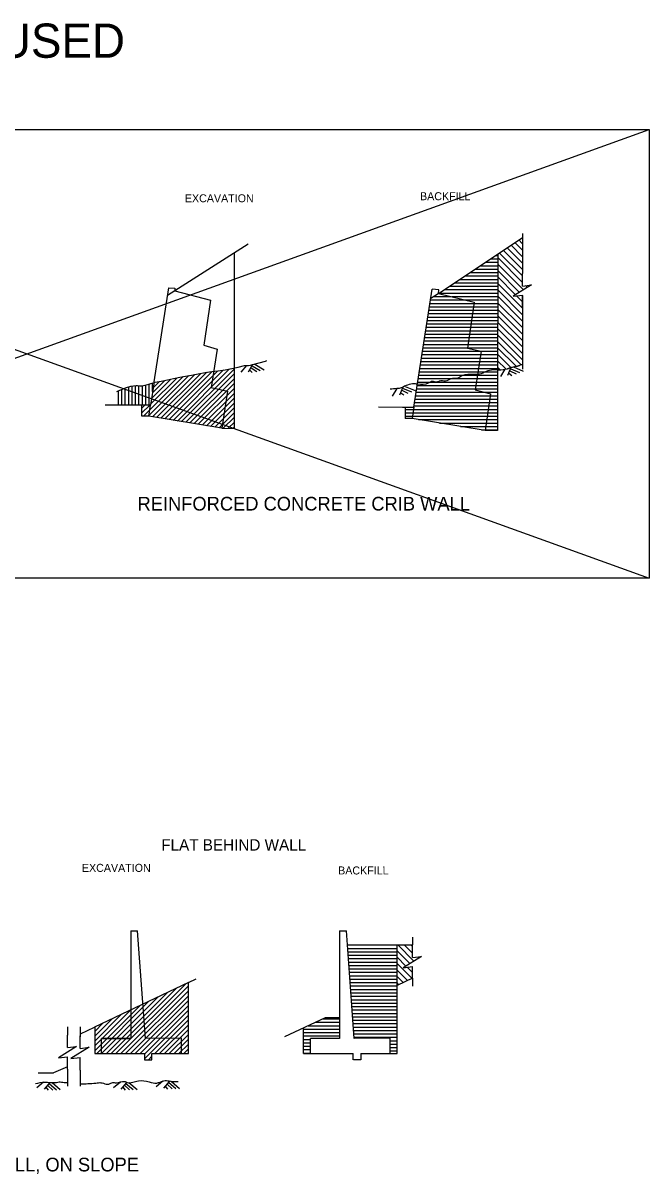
# Model space of a CAD drawing. Extents: x -1666 to -978, y 545 to 929.
# Drawn here: x -1342.1 to -1250.6, y 760.5 to 928.7 of the extents above; entities that cross this region are included whole.
import ezdxf

# ---------------------------------------------------------------- set-up
doc = ezdxf.new("R2010")
doc.units = 0
for name, color, linetype in [('60 Nongeo Data', 7, 'Continuous'), ('border_NO-PLOT', 7, 'Continuous'), ('pp_PRESENTATION', 7, 'Continuous'), ('rd_EARTHWORK', 7, 'Continuous'), ('rd_EARTHWORK-anno', 7, 'Continuous'), ('rd_EXCAVATION-DITCH', 7, 'Continuous')]:
    doc.layers.add(name, color=color, linetype=linetype)

msp = doc.modelspace()

# ---------------------------------------------------------------- linework, layer by layer
at = {"layer": '60 Nongeo Data'}
msp.add_line((-1300.05, 778.09), (-1300.05, 780.31), dxfattribs=at)
at = {"layer": 'border_NO-PLOT'}
for p, q in [((-1432.43, 847.57), (-1250.57, 913.14)), ((-1432.43, 913.14), (-1250.57, 847.57))]:
    msp.add_line(p, q, dxfattribs=at)
msp.add_lwpolyline([(-1432.43, 913.14), (-1250.57, 913.14), (-1250.57, 847.57), (-1432.43, 847.57)], close=True, dxfattribs=at)
at = {"layer": 'pp_PRESENTATION'}
for p, q in [((-1269.08, 897.93), (-1269.08, 892.09)), ((-1269.08, 890.26), (-1269.08, 892.09)), ((-1269.08, 887.09), (-1269.08, 888.93)), ((-1269.07, 888.89), (-1269.07, 878.12)), ((-1309.42, 878.64), (-1310.23, 877.67)), ((-1308.53, 878.77), (-1309.15, 877.67)), ((-1308.74, 878.31), (-1307.91, 877.76)), ((-1308.58, 878.61), (-1307.39, 877.9)), ((-1308.17, 878.82), (-1306.83, 878.03)), ((-1271.62, 878.1), (-1272.3, 877.02)), ((-1270.76, 878.34), (-1271.23, 877.16)), ((-1270.79, 878.17), (-1269.51, 877.62)), ((-1270.4, 878.44), (-1268.97, 877.82)), ((-1308.95, 877.99), (-1308.55, 877.63)), ((-1271.07, 877.51), (-1270.62, 877.2)), ((-1270.9, 877.86), (-1270.01, 877.42)), ((-1287.41, 875.26), (-1288.09, 874.18)), ((-1286.54, 875.5), (-1287.02, 874.32)), ((-1286.69, 875.02), (-1285.8, 874.58)), ((-1286.58, 875.34), (-1285.3, 874.78)), ((-1286.19, 875.6), (-1284.76, 874.98)), ((-1286.86, 874.67), (-1286.41, 874.36)), ((-1285.16, 795.11), (-1285.16, 793.96)), ((-1285.16, 792.12), (-1285.16, 793.96)), ((-1285.16, 788.96), (-1285.16, 790.79)), ((-1285.16, 789.08), (-1285.16, 787.92)), ((-1335.57, 781.97), (-1335.57, 780.79)), ((-1335.57, 778.96), (-1335.57, 780.79)), ((-1333.72, 781.97), (-1333.72, 780.55)), ((-1333.72, 778.84), (-1333.72, 780.67)), ((-1335.57, 775.79), (-1335.57, 777.63)), ((-1333.72, 775.67), (-1333.72, 777.5)), ((-1335.57, 775.79), (-1335.57, 773.31)), ((-1333.72, 775.67), (-1333.72, 773.31)), ((-1339.07, 773.89), (-1340.04, 773.06)), ((-1338.16, 773.86), (-1338.97, 772.88)), ((-1337.8, 773.84), (-1336.62, 772.82)), ((-1327.84, 773.9), (-1328.82, 773.08)), ((-1326.94, 773.87), (-1327.75, 772.89)), ((-1326.58, 773.86), (-1325.4, 772.84)), ((-1321.62, 774.05), (-1322.59, 773.23)), ((-1320.72, 774.02), (-1321.53, 773.05)), ((-1320.8, 773.88), (-1319.75, 772.97)), ((-1320.35, 774.01), (-1319.18, 772.99)), ((-1338.72, 773.16), (-1338.38, 772.73)), ((-1338.45, 773.44), (-1337.73, 772.75)), ((-1338.25, 773.71), (-1337.19, 772.8)), ((-1327.5, 773.17), (-1327.16, 772.74)), ((-1327.23, 773.45), (-1326.51, 772.76)), ((-1327.02, 773.72), (-1325.97, 772.81)), ((-1321.27, 773.33), (-1320.94, 772.9)), ((-1321, 773.61), (-1320.29, 772.92))]:
    msp.add_line(p, q, dxfattribs=at)
for points in [[(-1269.08, 890.26), (-1267.75, 890.43), (-1270.41, 888.76), (-1269.08, 888.93)], [(-1285.16, 792.12), (-1283.83, 792.29), (-1286.49, 790.62), (-1285.16, 790.79)], [(-1335.57, 778.96), (-1334.24, 779.13), (-1336.9, 777.46), (-1335.57, 777.63)], [(-1333.72, 778.84), (-1332.39, 779), (-1335.06, 777.34), (-1333.72, 777.5)]]:
    msp.add_lwpolyline(points, dxfattribs=at)
at = {"layer": 'rd_EARTHWORK'}
for p, q in [((-1281.26, 889.23), (-1269.08, 897.34)), ((-1309.16, 896.4), (-1320.94, 888.86)), ((-1311.17, 874.88), (-1311.14, 895.14)), ((-1272.68, 894.95), (-1272.72, 874.49)), ((-1322.9, 876.27), (-1320.77, 890.02)), ((-1320.77, 890.02), (-1319.87, 889.95)), ((-1319.87, 889.95), (-1319.87, 889.54)), ((-1319.87, 889.54), (-1314.67, 888.17)), ((-1314.67, 888.17), (-1315.63, 881.6)), ((-1284.94, 872.56), (-1282.26, 889.8)), ((-1281.26, 889.23), (-1282.47, 888.43)), ((-1281.3, 889.71), (-1282.26, 889.8)), ((-1281.33, 889.19), (-1281.3, 889.71)), ((-1281.33, 889.19), (-1276.14, 887.91)), ((-1276.14, 887.91), (-1277.1, 881.17)), ((-1315.63, 881.6), (-1313.67, 881.03)), ((-1313.67, 881.03), (-1314.56, 875.44)), ((-1277.1, 881.17), (-1275.11, 880.73)), ((-1275.11, 880.73), (-1276, 875.08)), ((-1322.9, 876.27), (-1323.43, 872.83)), ((-1314.56, 875.44), (-1312.17, 874.89)), ((-1312.17, 874.89), (-1313, 869.48)), ((-1311.18, 869.42), (-1311.17, 874.88)), ((-1276, 875.08), (-1273.72, 874.49)), ((-1273.72, 874.49), (-1274.53, 869.14)), ((-1272.72, 874.49), (-1272.73, 869.13)), ((-1327.92, 872.84), (-1330.05, 872.83)), ((-1324.94, 872.85), (-1327.92, 872.84)), ((-1323.45, 872.86), (-1324.94, 872.85)), ((-1324.68, 871.24), (-1324.68, 872.85)), ((-1323.68, 871.23), (-1323.43, 872.83)), ((-1290.11, 872.59), (-1286.58, 872.57)), ((-1286.58, 872.57), (-1284.94, 872.57)), ((-1286.2, 872.57), (-1286.2, 870.89)), ((-1284.94, 872.56), (-1285.2, 870.89)), ((-1323.68, 871.23), (-1324.68, 871.24)), ((-1313, 869.48), (-1323.68, 871.23)), ((-1285.2, 870.89), (-1286.2, 870.89)), ((-1274.53, 869.14), (-1285.2, 870.89)), ((-1313, 869.48), (-1311.18, 869.42)), ((-1272.73, 869.13), (-1274.53, 869.14)), ((-1326.31, 796.01), (-1326.32, 780.31)), ((-1326.31, 796.01), (-1325.31, 796.01)), ((-1324.18, 780.31), (-1325.31, 796.01)), ((-1295.8, 796.01), (-1295.81, 780.31)), ((-1295.8, 796.01), (-1294.8, 796.01)), ((-1294.01, 785.12), (-1294.8, 796.01)), ((-1294.65, 793.96), (-1287.38, 793.96)), ((-1287.4, 793.96), (-1285.16, 793.96)), ((-1287.38, 778.09), (-1287.38, 793.96)), ((-1317.87, 788.47), (-1316.77, 789)), ((-1285.16, 789.08), (-1287.38, 788.02)), ((-1317.89, 788.46), (-1331.63, 781.93)), ((-1317.89, 778.09), (-1317.89, 788.46)), ((-1293.67, 780.31), (-1294.01, 785.12)), ((-1297.9, 783.33), (-1303.83, 780.55)), ((-1295.82, 783.33), (-1297.9, 783.33)), ((-1333.67, 780.96), (-1331.63, 781.93)), ((-1331.59, 781.95), (-1331.59, 778.09)), ((-1301.05, 778.09), (-1301.05, 781.85)), ((-1326.32, 780.31), (-1330.59, 780.31)), ((-1330.56, 780.31), (-1326.32, 780.31)), ((-1318.89, 780.32), (-1324.18, 780.31)), ((-1318.89, 778.09), (-1318.89, 780.32)), ((-1295.81, 780.31), (-1300.05, 780.31)), ((-1288.38, 780.32), (-1293.67, 780.31)), ((-1288.38, 778.09), (-1288.38, 780.32)), ((-1331.59, 778.09), (-1324.31, 778.07)), ((-1324.31, 778.07), (-1324.31, 777.18)), ((-1324.31, 777.18), (-1323.22, 777.18)), ((-1323.22, 777.18), (-1323.22, 778.08)), ((-1323.22, 778.08), (-1319.06, 778.08)), ((-1319.06, 778.08), (-1317.89, 778.09)), ((-1300.05, 778.09), (-1293.8, 778.09)), ((-1300.05, 778.09), (-1293.8, 778.09)), ((-1299.18, 778.09), (-1293.8, 778.09)), ((-1293.8, 777.18), (-1293.8, 778.09)), ((-1292.71, 777.18), (-1293.78, 777.18)), ((-1292.71, 778.09), (-1288.38, 778.09)), ((-1292.71, 778.09), (-1292.71, 777.18)), ((-1292.71, 778.09), (-1288.38, 778.09)), ((-1335.57, 776.15), (-1337.61, 775.27)), ((-1339.84, 775.27), (-1337.61, 775.27))]:
    msp.add_line(p, q, dxfattribs=at)
for points in [[(-1322.91, 876.17), (-1322.77, 876.2), (-1321.87, 876.36), (-1320.97, 876.53), (-1320.07, 876.74), (-1319.16, 876.93), (-1318.3, 877.09), (-1317.45, 877.24), (-1316.45, 877.43), (-1315.44, 877.62), (-1314.48, 877.75), (-1313.52, 877.86), (-1312.54, 878.03), (-1311.56, 878.21), (-1310.63, 878.41), (-1309.7, 878.63), (-1309.47, 878.65), (-1309.13, 878.66), (-1308.8, 878.69), (-1308.65, 878.72), (-1306.62, 879.29), (-1306.42, 879.38)], [(-1328.34, 874.86), (-1327.11, 875.36), (-1326.32, 875.61), (-1325.93, 875.69), (-1325.54, 875.74), (-1325.31, 875.73), (-1324.97, 875.69), (-1324.8, 875.67), (-1324.63, 875.69), (-1323.7, 875.94), (-1322.91, 876.17)], [(-1287.38, 786.19), (-1287.38, 786.19)], [(-1301.05, 778.09), (-1300.05, 778.09)], [(-1300.67, 778.66), (-1300.66, 778.66)], [(-1288.38, 778.09), (-1287.38, 778.09)]]:
    msp.add_lwpolyline(points, dxfattribs=at)
for points in [[(-1272.56, 877.99), (-1271.26, 878.18), (-1271.13, 878.21), (-1271.01, 878.26), (-1270.89, 878.31), (-1270.76, 878.35), (-1270.51, 878.41), (-1270.26, 878.47), (-1270.11, 878.51), (-1269.96, 878.54), (-1269.81, 878.57), (-1269.65, 878.6), (-1269.51, 878.65), (-1269.37, 878.73), (-1269.23, 878.8), (-1269.16, 878.81), (-1269.08, 878.81), (-1269.07, 878.81)], [(-1272.56, 877.99), (-1273.35, 878.01), (-1274.38, 877.75), (-1275.34, 877.38), (-1276.14, 877.33), (-1277.93, 877.13), (-1278.52, 876.8), (-1279.53, 876.7), (-1280.31, 876.37), (-1281.21, 876.37), (-1281.31, 876.32), (-1281.66, 876.2), (-1282.19, 876.32), (-1282.83, 876.05), (-1284.38, 875.9), (-1284.69, 875.95), (-1286.51, 875.5), (-1286.78, 875.37), (-1287.41, 875.27), (-1288.38, 875.18)], [(-1340.25, 773.7), (-1338.89, 773.9), (-1337.36, 773.85), (-1336.62, 773.94), (-1335.89, 773.84), (-1335.57, 773.86)], [(-1333.72, 773.68), (-1331.41, 773.78), (-1330.68, 773.83), (-1329.9, 773.63), (-1329.41, 773.64), (-1329.09, 773.83), (-1328.4, 773.79), (-1327.23, 774.02), (-1326.83, 773.87), (-1325.21, 774.1), (-1323.63, 773.95), (-1322.51, 773.77), (-1322.02, 773.92), (-1321.27, 774.13), (-1320.52, 774.06), (-1320.42, 774.04), (-1319.4, 774)]]:
    msp.add_spline(points, degree=3, dxfattribs=at)
at = {"layer": 'rd_EARTHWORK-anno'}
for p, q in [((-1330.59, 778.09), (-1330.59, 780.31)), ((-1300.05, 778.09), (-1300.05, 780.31))]:
    msp.add_line(p, q, dxfattribs=at)
at = {"layer": 'rd_EXCAVATION-DITCH'}
for points in [[(-1269.06, 895.5), (-1270.18, 896.61)], [(-1269.1, 896.5), (-1269.59, 896.99)], [(-1269.08, 891.73), (-1272.42, 895.07)], [(-1269.06, 892.67), (-1271.87, 895.48)], [(-1269.06, 893.61), (-1271.31, 895.86)], [(-1269.06, 894.55), (-1270.74, 896.24)], [(-1275.25, 893.23), (-1272.69, 893.23)], [(-1274.5, 893.73), (-1272.68, 893.73)], [(-1273.75, 894.23), (-1272.68, 894.23)], [(-1273, 894.73), (-1272.68, 894.73)], [(-1268.92, 889.7), (-1272.69, 893.47)], [(-1269.08, 890.8), (-1272.68, 894.41)], [(-1277.51, 891.73), (-1272.69, 891.73)], [(-1276.76, 892.23), (-1272.69, 892.23)], [(-1276, 892.73), (-1272.69, 892.73)], [(-1269.5, 889.33), (-1272.69, 892.52)], [(-1270.08, 888.97), (-1272.69, 891.58)], [(-1279.76, 890.23), (-1272.69, 890.23)], [(-1279.01, 890.73), (-1272.69, 890.73)], [(-1278.26, 891.23), (-1272.69, 891.23)], [(-1269.06, 887.01), (-1272.69, 890.64)], [(-1268.34, 890.06), (-1268.6, 890.32)], [(-1282.5, 888.23), (-1277.43, 888.23)], [(-1282.01, 888.73), (-1282.01, 888.73), (-1282.01, 888.73), (-1279.47, 888.73)], [(-1281.26, 889.23), (-1272.69, 889.23)], [(-1280.51, 889.73), (-1272.69, 889.73)], [(-1279.33, 888.73), (-1272.69, 888.73)], [(-1277.38, 888.23), (-1272.69, 888.23)], [(-1269.06, 886.07), (-1272.69, 889.7)], [(-1269.06, 885.13), (-1272.69, 888.76)], [(-1269.06, 887.96), (-1269.93, 888.82)], [(-1282.73, 886.73), (-1272.7, 886.73)], [(-1282.66, 887.23), (-1272.7, 887.23)], [(-1282.58, 887.73), (-1272.7, 887.73)], [(-1269.06, 884.19), (-1272.7, 887.82)], [(-1269.06, 883.24), (-1272.7, 886.88)], [(-1282.97, 885.23), (-1272.7, 885.23)], [(-1282.89, 885.73), (-1272.7, 885.73)], [(-1282.81, 886.23), (-1272.7, 886.23)], [(-1269.07, 882.3), (-1272.7, 885.94)], [(-1269.07, 881.36), (-1272.7, 885)], [(-1283.28, 883.23), (-1272.7, 883.23)], [(-1283.2, 883.73), (-1272.7, 883.73)], [(-1283.12, 884.23), (-1272.7, 884.23)], [(-1283.05, 884.73), (-1272.7, 884.73)], [(-1269.07, 880.42), (-1272.7, 884.05)], [(-1283.51, 881.73), (-1272.71, 881.73)], [(-1283.43, 882.23), (-1272.71, 882.23)], [(-1283.36, 882.73), (-1272.7, 882.73)], [(-1269.3, 878.77), (-1272.71, 882.17)], [(-1269.07, 879.48), (-1272.7, 883.11)], [(-1283.75, 880.23), (-1272.71, 880.23)], [(-1283.67, 880.73), (-1272.71, 880.73)], [(-1283.59, 881.23), (-1272.71, 881.23)], [(-1270.01, 878.53), (-1272.71, 881.23)], [(-1270.77, 878.35), (-1272.71, 880.29)], [(-1319.51, 870.53), (-1311.89, 878.15)], [(-1318.89, 870.44), (-1311.17, 878.16)], [(-1284.06, 878.23), (-1272.71, 878.23)], [(-1283.98, 878.73), (-1272.71, 878.73)], [(-1283.9, 879.23), (-1272.71, 879.23)], [(-1283.82, 879.73), (-1272.71, 879.73)], [(-1271.51, 878.14), (-1272.71, 879.35)], [(-1272.33, 878.02), (-1272.71, 878.41)], [(-1324.46, 871.24), (-1318.68, 877.02)], [(-1323.76, 871.23), (-1317.82, 877.18)], [(-1323.41, 873), (-1319.56, 876.85)], [(-1323.28, 873.84), (-1320.47, 876.65)], [(-1321.36, 876.46), (-1323.15, 874.67)], [(-1323.14, 871.14), (-1316.95, 877.34)], [(-1322.54, 871.04), (-1316.08, 877.5)], [(-1321.93, 870.94), (-1315.22, 877.65)], [(-1321.33, 870.84), (-1314.4, 877.76)], [(-1320.72, 870.73), (-1313.6, 877.85)], [(-1320.11, 870.63), (-1312.76, 877.99)], [(-1318.28, 870.34), (-1311.17, 877.46)], [(-1317.67, 870.25), (-1311.17, 876.75)], [(-1284.29, 876.73), (-1272.72, 876.73)], [(-1284.21, 877.23), (-1272.71, 877.23)], [(-1284.13, 877.73), (-1272.71, 877.73)], [(-1328.12, 872.84), (-1328.12, 874.95)], [(-1327.62, 872.84), (-1327.62, 875.15)], [(-1327.12, 872.84), (-1327.12, 875.35)], [(-1326.62, 872.85), (-1326.62, 875.51)], [(-1326.12, 872.85), (-1326.12, 875.65)], [(-1325.62, 872.85), (-1325.62, 875.74)], [(-1325.12, 872.85), (-1325.12, 875.7)], [(-1324.62, 872.85), (-1324.62, 875.69)], [(-1324.12, 872.85), (-1324.12, 875.83)], [(-1323.62, 872.86), (-1323.62, 875.96)], [(-1323.12, 874.83), (-1323.12, 876.11)], [(-1322.1, 876.32), (-1323.04, 875.38)], [(-1322.83, 876.19), (-1322.93, 876.1)], [(-1317.07, 870.15), (-1311.17, 876.04)], [(-1316.46, 870.05), (-1311.17, 875.33)], [(-1284.6, 874.73), (-1272.72, 874.73)], [(-1284.52, 875.23), (-1272.72, 875.23)], [(-1284.45, 875.73), (-1272.72, 875.73)], [(-1284.37, 876.23), (-1272.72, 876.23)], [(-1315.85, 869.95), (-1311.18, 874.62)], [(-1315.24, 869.85), (-1311.18, 873.91)], [(-1314.64, 869.75), (-1311.18, 873.21)], [(-1284.83, 873.23), (-1272.72, 873.23)], [(-1284.76, 873.73), (-1272.72, 873.73)], [(-1284.68, 874.23), (-1272.72, 874.23)], [(-1324.68, 871.73), (-1323.55, 872.86)], [(-1324.68, 872.43), (-1324.26, 872.85)], [(-1314.03, 869.65), (-1311.18, 872.5)], [(-1313.42, 869.55), (-1311.18, 871.79)], [(-1286.2, 872.23), (-1272.72, 872.23)], [(-1286.2, 871.73), (-1272.72, 871.73)], [(-1284.91, 872.73), (-1272.72, 872.73)], [(-1312.79, 869.47), (-1311.18, 871.08)], [(-1312.11, 869.45), (-1311.18, 870.37)], [(-1286.2, 871.23), (-1272.73, 871.23)], [(-1284.25, 870.73), (-1272.73, 870.73)], [(-1281.17, 870.23), (-1272.73, 870.23)], [(-1278.12, 869.73), (-1272.73, 869.73)], [(-1311.42, 869.42), (-1311.18, 869.66)], [(-1275.06, 869.23), (-1272.73, 869.23)], [(-1294.61, 793.46), (-1287.38, 793.46)], [(-1294.58, 792.96), (-1287.38, 792.96)], [(-1294.54, 792.46), (-1287.38, 792.46)], [(-1285.51, 791.24), (-1287.38, 793.11)], [(-1284.93, 791.6), (-1287.29, 793.96)], [(-1285.16, 792.78), (-1286.34, 793.96)], [(-1285.16, 793.72), (-1285.4, 793.96)], [(-1294.51, 791.96), (-1287.38, 791.96)], [(-1294.47, 791.46), (-1287.38, 791.46)], [(-1294.43, 790.96), (-1287.38, 790.96)], [(-1286.09, 790.88), (-1287.38, 792.17)], [(-1285.21, 789.05), (-1287.38, 791.23)], [(-1285.16, 789.95), (-1285.91, 790.7)], [(-1294.4, 790.46), (-1287.38, 790.46)], [(-1294.36, 789.96), (-1287.38, 789.96)], [(-1294.33, 789.46), (-1287.38, 789.46)], [(-1294.29, 788.96), (-1287.38, 788.96)], [(-1285.85, 788.75), (-1287.38, 790.28)], [(-1286.49, 788.45), (-1287.38, 789.34)], [(-1329.18, 778.08), (-1319.62, 787.64)], [(-1328.48, 778.08), (-1318.27, 788.28)], [(-1327.77, 778.08), (-1317.89, 787.96)], [(-1327.07, 778.07), (-1317.89, 787.25)], [(-1294.25, 788.46), (-1287.38, 788.46)], [(-1294.22, 787.96), (-1287.38, 787.96)], [(-1294.18, 787.46), (-1287.38, 787.46)], [(-1287.13, 788.14), (-1287.38, 788.4)], [(-1331.29, 778.09), (-1323.66, 785.72)], [(-1330.59, 778.09), (-1322.32, 786.36)], [(-1329.88, 778.08), (-1320.97, 787)], [(-1326.36, 778.07), (-1317.89, 786.54)], [(-1325.66, 778.07), (-1317.89, 785.84)], [(-1294.15, 786.96), (-1287.38, 786.96)], [(-1294.11, 786.46), (-1287.38, 786.46)], [(-1294.07, 785.96), (-1287.38, 785.96)], [(-1331.59, 778.5), (-1325.01, 785.08)], [(-1331.59, 779.21), (-1326.36, 784.44)], [(-1324.95, 778.07), (-1317.89, 785.13)], [(-1324.31, 778.01), (-1317.89, 784.42)], [(-1294.04, 785.46), (-1287.38, 785.46)], [(-1294, 784.96), (-1287.38, 784.96)], [(-1293.97, 784.46), (-1287.38, 784.46)], [(-1293.93, 783.96), (-1287.38, 783.96)], [(-1331.59, 779.91), (-1327.71, 783.8)], [(-1331.59, 780.62), (-1329.05, 783.16)], [(-1331.59, 781.33), (-1330.4, 782.52)], [(-1324.31, 777.3), (-1317.89, 783.72)], [(-1322.82, 778.08), (-1317.89, 783.01)], [(-1322.11, 778.08), (-1317.89, 782.3)], [(-1299.32, 782.66), (-1295.81, 782.66)], [(-1298.26, 783.16), (-1295.81, 783.16)], [(-1293.89, 783.46), (-1287.38, 783.46)], [(-1293.86, 782.96), (-1287.38, 782.96)], [(-1293.82, 782.46), (-1287.38, 782.46)], [(-1321.4, 778.08), (-1317.89, 781.59)], [(-1320.7, 778.08), (-1317.89, 780.89)], [(-1301.05, 781.66), (-1295.81, 781.66)], [(-1301.05, 781.16), (-1295.81, 781.16)], [(-1301.05, 780.66), (-1295.81, 780.66)], [(-1300.39, 782.16), (-1295.81, 782.16)], [(-1293.79, 781.96), (-1287.38, 781.96)], [(-1293.75, 781.46), (-1287.38, 781.46)], [(-1293.71, 780.96), (-1287.38, 780.96)], [(-1319.99, 778.08), (-1317.89, 780.18)], [(-1319.28, 778.08), (-1317.89, 779.47)], [(-1301.05, 780.16), (-1300.05, 780.16)], [(-1301.05, 779.66), (-1300.05, 779.66)], [(-1301.05, 779.16), (-1300.05, 779.16)], [(-1293.68, 780.46), (-1287.38, 780.46)], [(-1288.38, 779.96), (-1287.38, 779.96)], [(-1288.38, 779.46), (-1287.38, 779.46)], [(-1288.38, 778.96), (-1287.38, 778.96)], [(-1323.72, 777.18), (-1323.22, 777.68)], [(-1318.57, 778.09), (-1317.89, 778.77)], [(-1301.05, 778.66), (-1300.05, 778.66)], [(-1301.05, 778.16), (-1300.05, 778.16)], [(-1288.38, 778.46), (-1287.38, 778.46)]]:
    msp.add_lwpolyline(points, dxfattribs=at)

# ---------------------------------------------------------------- texts
at = {"layer": 'rd_EARTHWORK-anno'}
for s, height, p in [('NOT USED', 5, (-1361.71, 923.62)), ('REINFORCED CONCRETE CRIB WALL', 2, (-1325.33, 857.45)), ('FLAT BEHIND WALL', 1.6667, (-1321.86, 807.75)), ('RETAINING WALL IN FILL, ON SLOPE', 2, (-1372.38, 760.86))]:
    msp.add_text(s, height=height, dxfattribs=at).set_placement(p)
for s, p in [('EXCAVATION', (-1318.41, 902.5)), ('BACKFILL', (-1284.04, 902.8)), ('EXCAVATION', (-1333.46, 804.64)), ('BACKFILL', (-1296.01, 804.26))]:
    msp.add_text(s, height=1.167, rotation=0.0168, dxfattribs=at).set_placement(p)

doc.saveas('drawing.dxf')
